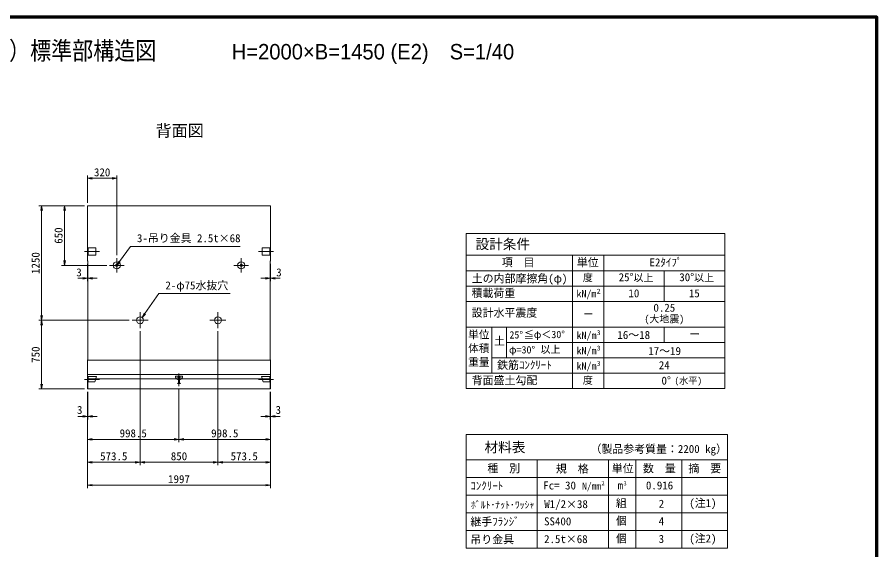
# Model space of a CAD drawing. Units: millimetres at full size, sheet at 1:40. Extents: x 124888 to 140688, y 10657 to 21690.
# Drawn here: x 131310 to 140688, y 15874 to 21690 of the extents above; entities that cross this region are included whole.
import ezdxf
from ezdxf.enums import TextEntityAlignment as Align

# ---------------------------------------------------------------- set-up
doc = ezdxf.new("R2010")
doc.units = ezdxf.units.MM
doc.header["$LTSCALE"] = 40
doc.linetypes.add('CHAIN', pattern=[18.5, 12, -1.5, 3.5, -1.5])
doc.linetypes.add('DASHED', pattern=[7.5, 6, -1.5])
for name, color, linetype, lineweight in [('01図枠', 1, 'Continuous', 70), ('中心', 6, 'CHAIN', 9), ('外形線', 7, 'Continuous', 13), ('寸法', 2, 'Continuous', 9), ('細線', 4, 'Continuous', 9)]:
    doc.layers.add(name, color=color, linetype=linetype, lineweight=lineweight)
doc.layers.add('文字', color=7, linetype='Continuous')
doc.styles.add('ＭＳ ゴシック', font='')
doc.styles.add('ＭＳ Ｐゴシック', font='')
doc.styles.get('ＭＳ ゴシック').set_extended_font_data('MS Gothic')
doc.styles.get('ＭＳ Ｐゴシック').set_extended_font_data('MS PGothic')

# ---------------------------------------------------------------- blocks, each defined once
blk = doc.blocks.new('open_arrow')
at = {"color": 0, "linetype": 'Continuous', "lineweight": -2}
blk.add_lwpolyline([(7.5, 1.25), (0, 0), (7.5, -1.25)], dxfattribs=at)

msp = doc.modelspace()

# ---------------------------------------------------------------- linework, layer by layer
at = {"layer": '01図枠'}
msp.add_lwpolyline([(124887.54, 10809.99), (140687.54, 10809.99), (140687.54, 21689.99), (124887.54, 21689.99)], close=True, dxfattribs=at)
at = {"layer": '中心'}
for p, q in [((132207.33, 19130.48), (132042.33, 19130.48)), ((132396.33, 19058.98), (132396.33, 18901.98)), ((133753.33, 19058.98), (133753.33, 18901.98)), ((133942.33, 19130.48), (134107.33, 19130.48)), ((132474.83, 18980.48), (132317.83, 18980.48)), ((133831.83, 18980.48), (133674.83, 18980.48)), ((132649.83, 18292.98), (132649.83, 18467.98)), ((133499.83, 18292.98), (133499.83, 18467.98)), ((132562.33, 18380.48), (132737.33, 18380.48)), ((133412.33, 18380.48), (133587.33, 18380.48)), ((132207.33, 17733.27), (132042.33, 17733.27)), ((133074.83, 17800.44), (133074.83, 17661.44)), ((133942.33, 17733.27), (134107.33, 17733.27))]:
    msp.add_line(p, q, dxfattribs=at)
at = {"layer": '外形線'}
for p, q in [((132076.33, 19630.48), (134073.33, 19630.48)), ((132076.33, 19030.48), (132076.33, 19630.48)), ((134073.33, 19030.48), (134073.33, 19630.48)), ((132076.33, 19030.48), (132079.33, 19027.48)), ((132079.33, 17948.48), (132079.33, 19027.48)), ((134073.33, 19030.48), (134070.33, 19027.48)), ((134070.33, 17948.48), (134070.33, 19027.48)), ((132076.33, 17945.48), (132079.33, 17948.48)), ((132076.33, 17630.48), (132076.33, 17945.48)), ((134073.33, 17945.48), (134070.33, 17948.48)), ((134073.33, 17630.48), (134073.33, 17945.48)), ((134073.33, 17740.48), (132076.33, 17740.48)), ((132076.33, 17630.48), (134073.33, 17630.48))]:
    msp.add_line(p, q, dxfattribs=at)
for centre in [(132649.83, 18380.48), (133499.83, 18380.48)]:
    msp.add_circle(centre, 37.5, dxfattribs=at)
at = {"layer": '寸法'}
for p, q in [((132076.33, 19662.48), (132076.33, 19962.48)), ((132396.33, 19930.48), (132076.33, 19930.48)), ((132396.33, 19090.98), (132396.33, 19962.48)), ((132044.33, 19630.48), (131544.33, 19630.48)), ((131576.33, 18380.48), (131576.33, 19630.48)), ((132044.33, 19630.48), (131794.33, 19630.48)), ((131826.33, 19630.48), (131826.33, 18980.48)), ((132285.83, 18980.48), (131794.33, 18980.48)), ((132076.33, 18998.48), (132076.33, 18807.62)), ((132079.33, 18995.48), (132079.33, 18807.62)), ((134070.33, 18995.48), (134070.33, 18807.62)), ((134073.33, 18998.48), (134073.33, 18807.62)), ((131972.33, 18839.62), (132183.33, 18839.62)), ((134177.33, 18839.62), (133966.33, 18839.62)), ((132530.33, 18380.48), (131544.33, 18380.48)), ((132530.33, 18380.48), (131544.33, 18380.48)), ((131576.33, 17630.48), (131576.33, 18380.48)), ((132649.83, 18260.98), (132649.83, 16798.48)), ((132649.83, 18260.98), (132649.83, 16798.48)), ((133499.83, 18260.98), (133499.83, 16798.48)), ((133499.83, 18260.98), (133499.83, 16798.48)), ((132044.33, 17630.48), (131544.33, 17630.48)), ((132076.33, 17598.48), (132076.33, 16548.48)), ((132076.33, 17598.48), (132076.33, 16798.48)), ((132076.33, 17598.48), (132076.33, 17298.48)), ((132076.33, 17598.48), (132076.33, 17048.48)), ((132079.33, 17598.48), (132079.33, 17298.48)), ((133074.83, 17629.44), (133074.83, 17048.48)), ((133074.83, 17629.44), (133074.83, 17048.48)), ((134070.33, 17598.48), (134070.33, 17298.48)), ((134073.33, 17598.48), (134073.33, 16548.48)), ((134073.33, 17598.48), (134073.33, 16798.48)), ((134073.33, 17598.48), (134073.33, 17298.48)), ((134073.33, 17598.48), (134073.33, 17048.48)), ((131972.33, 17330.48), (132183.33, 17330.48)), ((134177.33, 17330.48), (133966.33, 17330.48)), ((132076.33, 17080.48), (133074.83, 17080.48)), ((133074.83, 17080.48), (134073.33, 17080.48)), ((132076.33, 16830.48), (132649.83, 16830.48)), ((132649.83, 16830.48), (133499.83, 16830.48)), ((133499.83, 16830.48), (134073.33, 16830.48)), ((132076.33, 16580.48), (134073.33, 16580.48))]:
    msp.add_line(p, q, dxfattribs=at)
at = {"layer": '寸法', "color": 3}
for p, q in [((136208.66, 17802.01), (136208.66, 19329.39)), ((136208.66, 19329.39), (139028.66, 19329.39)), ((139028.66, 17634.01), (139028.66, 19329.39)), ((136208.66, 17634.01), (136208.66, 19090.01)), ((136208.66, 19090.01), (139028.66, 19090.01)), ((137368.66, 17634.01), (137368.66, 19090.01)), ((137708.66, 17634.01), (137708.66, 19090.01)), ((136208.66, 18922.01), (139028.66, 18922.01)), ((138368.66, 18586.01), (138368.66, 18922.01)), ((136208.66, 18754.01), (139028.66, 18754.01)), ((136208.66, 18586.01), (139028.66, 18586.01)), ((136208.66, 18306.01), (139028.66, 18306.01)), ((136488.66, 17802.01), (136488.66, 18306.01)), ((136648.66, 17970.01), (136648.66, 18306.01)), ((138368.66, 18138.01), (138368.66, 18306.01)), ((136648.66, 18138.01), (139028.66, 18138.01)), ((136488.66, 17970.01), (139028.66, 17970.01)), ((136208.66, 17802.01), (139028.66, 17802.01)), ((136208.66, 17634.01), (139028.66, 17634.01)), ((136208.66, 15891.75), (136208.66, 17134.01)), ((136208.66, 17134.01), (139058.66, 17134.01)), ((139058.66, 15891.75), (139058.66, 17134.01)), ((136208.66, 16858.63), (139058.66, 16858.63)), ((136983.66, 15891.75), (136983.66, 16858.63)), ((137758.66, 15891.75), (137758.66, 16858.63)), ((138058.66, 15891.75), (138058.66, 16858.63)), ((138058.66, 16085.13), (138058.66, 16858.63)), ((138558.66, 15891.75), (138558.66, 16858.63)), ((136208.66, 16665.26), (139058.66, 16665.26)), ((136208.66, 16471.88), (139058.66, 16471.88)), ((136208.66, 16278.51), (139058.66, 16278.51)), ((136208.66, 16085.13), (139058.66, 16085.13)), ((136208.66, 15891.75), (139058.66, 15891.75))]:
    msp.add_line(p, q, dxfattribs=at)
at = {"layer": '寸法', "color": 3, "linetype": 'DASHED'}
for p, q in [((133036.33, 17770.44), (133113.33, 17770.44)), ((133062.33, 17759.44), (133087.33, 17759.44)), ((133062.33, 17751.1), (133062.33, 17759.44)), ((133087.33, 17751.1), (133062.33, 17751.1)), ((133067.83, 17751.1), (133067.83, 17699.1)), ((133081.83, 17751.1), (133081.83, 17699.1)), ((133087.33, 17759.44), (133087.33, 17751.1)), ((133057.33, 17691.44), (133067.83, 17699.1)), ((133092.33, 17691.44), (133057.33, 17691.44)), ((133067.83, 17699.1), (133081.83, 17699.1)), ((133081.83, 17699.1), (133092.33, 17691.44))]:
    msp.add_line(p, q, dxfattribs=at)
at = {"layer": '寸法'}
for points in [[(132396.33, 18980.48), (132426.6, 19022.75), (132544.11, 19186.82), (133740.66, 19186.82)], [(132671.4, 18411.15), (132701.31, 18453.68), (132854.61, 18671.65), (133632.26, 18671.65)]]:
    msp.add_lwpolyline(points, dxfattribs=at)
at = {"layer": '寸法', "color": 3}
for centre, radius in [((132396.33, 18980.48), 38.5), ((132396.33, 18980.48), 12.5), ((133753.33, 18980.48), 38.5), ((133753.33, 18980.48), 12.5)]:
    msp.add_circle(centre, radius, dxfattribs=at)
at = {"layer": '寸法', "color": 3, "linetype": 'DASHED'}
msp.add_arc((133074.83, 17770.44), 38.5, 180, 0, dxfattribs=at)
at = {"layer": '細線'}
for p, q in [((132082.33, 19090.48), (132082.33, 19170.48)), ((132167.33, 19170.48), (132082.33, 19170.48)), ((132167.33, 19090.48), (132167.33, 19170.48)), ((133982.33, 19090.48), (133982.33, 19170.48)), ((133982.33, 19170.48), (134067.33, 19170.48)), ((134067.33, 19090.48), (134067.33, 19170.48)), ((132167.33, 19090.48), (132082.33, 19090.48)), ((133982.33, 19090.48), (134067.33, 19090.48)), ((134073.33, 17945.48), (132076.33, 17945.48)), ((134073.33, 17789.06), (132076.33, 17789.06)), ((132079.33, 17630.48), (132079.33, 17740.48)), ((134070.33, 17630.48), (134070.33, 17740.48))]:
    msp.add_line(p, q, dxfattribs=at)
at = {"layer": '細線', "linetype": 'DASHED'}
for p, q in [((132082.33, 17708.27), (132082.33, 17768.27)), ((132082.33, 17768.27), (132173.33, 17768.27)), ((132158.33, 17708.27), (132173.33, 17768.27)), ((133991.33, 17708.27), (133976.33, 17768.27)), ((134067.33, 17768.27), (133976.33, 17768.27)), ((134067.33, 17708.27), (134067.33, 17768.27)), ((132082.33, 17708.27), (132158.33, 17708.27)), ((134067.33, 17708.27), (133991.33, 17708.27))]:
    msp.add_line(p, q, dxfattribs=at)

# ---------------------------------------------------------------- block references
at = {"layer": '寸法', "xscale": 6.93, "yscale": 6.93}
for p in [(132076.33, 19930.48), (132079.33, 18839.62), (134073.33, 18839.62), (132079.33, 17330.48), (134073.33, 17330.48), (132076.33, 17080.48), (133074.83, 17080.48), (132076.33, 16830.48), (132649.83, 16830.48), (133499.83, 16830.48), (132076.33, 16580.48)]:
    msp.add_blockref('open_arrow', p, dxfattribs=at)
for p, rotation in [((132396.33, 19930.48), 180), ((131576.33, 19630.48), 270), ((131826.33, 19630.48), 270), ((131826.33, 18980.48), 90), ((132396.33, 18980.48), 54.4), ((132076.33, 18839.62), 180), ((134070.33, 18839.62), 180), ((131576.33, 18380.48), 90), ((132671.4, 18411.15), 54.9), ((131576.33, 18380.48), 270), ((131576.33, 17630.48), 90), ((132076.33, 17330.48), 180), ((134070.33, 17330.48), 180), ((133074.83, 17080.48), 180), ((134073.33, 17080.48), 180), ((132649.83, 16830.48), 180), ((133499.83, 16830.48), 180), ((134073.33, 16830.48), 180), ((134073.33, 16580.48), 180)]:
    msp.add_blockref('open_arrow', p, dxfattribs=dict(at, rotation=rotation))

# ---------------------------------------------------------------- texts
at = {"layer": '寸法', "style": 'ＭＳ ゴシック'}
for s, p in [('320', (132236.33, 19996.48)), ('3', (131984.43, 18903.77)), ('3', (134165.22, 18903.77)), ('3', (131991.47, 17402.02)), ('3', (134158.18, 17402.02)), ('998.5', (132575.58, 17146.48)), ('998.5', (133574.08, 17146.48)), ('573.5', (132363.08, 16896.48)), ('850', (133074.83, 16896.48)), ('573.5', (133786.58, 16896.48)), ('1997', (133074.83, 16646.48))]:
    msp.add_text(s, height=87.35, dxfattribs=at).set_placement(p, align=Align.MIDDLE_CENTER)
for s, p in [('650', (131760.33, 19305.48)), ('1250', (131510.33, 19005.48)), ('750', (131510.33, 18005.48))]:
    msp.add_text(s, height=87.35, rotation=90, dxfattribs=at).set_placement(p, align=Align.MIDDLE_CENTER)
for s, p in [('3-吊り金具 2.5t×68', (132616.11, 19206.82)), ('2-φ75水抜穴', (132926.61, 18691.65))]:
    msp.add_text(s, height=87.35, dxfattribs=at).set_placement(p, align=Align.BOTTOM_LEFT)
at = {"layer": '寸法', "color": 3, "style": 'ＭＳ ゴシック'}
for s, height, p in [('設計条件', 109.2, (136309.63, 19125.26)), ('項\u3000目', 87.35, (136596.05, 18943.25)), ('単位', 87.35, (137415.25, 18943.25)), ('E2ﾀｲﾌﾟ', 87.35, (138208.27, 18943.25)), ('土の内部摩擦角(φ)', 87.35, (136268.98, 18767.38)), ('度', 79.75, (137480.45, 18782.32)), ('25°', 87.35, (137871.31, 18780.87)), ('以上', 79.75, (138032.3, 18782.32)), ('30°', 87.35, (138532.87, 18780.87)), ('以上', 79.75, (138693.85, 18782.32)), ('積載荷重', 87.35, (136267.08, 18607.38)), ('kN/m', 79.75, (137411.51, 18606.57)), ('2', 52.22, (137632.66, 18657.04)), ('10', 87.35, (137977.96, 18605.41)), ('15', 87.35, (138637.5, 18605.41)), ('設計水平震度', 87.35, (136267.94, 18393.07)), ('0.25', 87.35, (138250.66, 18448.02)), ('ー', 79.75, (137484.97, 18383.04)), ('(大地震)', 79.75, (138151.88, 18331.99)), ('土', 87.35, (136510.97, 18083.43)), ('25°', 79.75, (136679.42, 18157.73)), ('≦φ＜30°', 79.75, (136837.12, 18161.75)), ('kN/m', 79.75, (137411.94, 18153)), ('3', 52.22, (137633.08, 18203.47)), ('16～18', 87.35, (137857.36, 18150.62)), ('ー', 87.35, (138639.43, 18158.04)), ('φ=30°', 79.75, (136674.93, 17994.63)), ('以上', 79.75, (137018.56, 17998.32)), ('3', 52.22, (137633.08, 18035.47)), ('kN/m', 79.75, (137411.94, 17985)), ('17～19', 87.35, (138194.24, 17975.31)), ('鉄筋ｺﾝｸﾘｰﾄ', 87.35, (136545.68, 17821.93)), ('kN/m', 79.75, (137411.94, 17817)), ('3', 52.22, (137633.08, 17867.47)), ('24', 87.35, (138309.14, 17820.46)), ('背面盛土勾配', 87.35, (136268.66, 17655.25)), ('度', 79.75, (137480.45, 17662.32)), ('0°', 87.35, (138338.56, 17652.27)), ('(水平)', 72.16, (138480.89, 17663.78)), ('材料表', 109.2, (136407.53, 16906.76)), ('種\u3000別', 87.35, (136438.94, 16693.92)), ('規\u3000格', 87.35, (137187.09, 16689.78)), ('単位', 87.35, (137796.29, 16692.98)), ('数\u3000量', 87.35, (138136.69, 16693.72)), ('摘\u3000要', 87.35, (138631.68, 16693.33)), ('ｺﾝｸﾘｰﾄ', 87.35, (136254.31, 16503.36)), ('Fc= 30', 87.35, (137049.08, 16507.19)), ('N/mm', 75.95, (137472.83, 16509.37)), ('2', 43.67, (137684.39, 16566.61)), ('m', 87.35, (137859.24, 16508.35)), ('3', 43.67, (137924.63, 16565.06)), ('ﾎﾞﾙﾄ･ﾅｯﾄ･ﾜｯｼｬ', 75.95, (136260.14, 16304.64)), ('W1/2×38', 87.35, (137059.85, 16303.28)), ('組', 87.35, (137841.34, 16314.97)), ('(注1)', 87.35, (138641.34, 16314.97)), ('継手ﾌﾗﾝｼﾞ', 87.35, (136254.09, 16111.38)), ('SS400', 87.35, (137057.64, 16115.17)), ('個 ', 87.35, (137842.67, 16121.6)), ('吊り金具', 87.35, (136254.09, 15918.01)), ('個 ', 87.35, (137842.67, 15928.22)), ('(注2)', 87.35, (138641.34, 15928.22)), ('2.5t×68', 87.35, (137057.64, 15921.79))]:
    msp.add_text(s, height=height, dxfattribs=at).set_placement(p, align=Align.BOTTOM_LEFT)
for s, p in [('単位', (136229.8, 18266.42)), ('体積', (136229.8, 18116.78)), ('重量', (136229.8, 17967.14))]:
    msp.add_text(s, height=85.24, dxfattribs=at).set_placement(p, align=Align.TOP_LEFT)
for s, p in [('（製品参考質量：2200 kg）', (139052.61, 16905.65)), ('0.916', (138465.9, 16507.67)), ('2', (138367.37, 16307.95)), ('4', (138367.11, 16116.95)), ('3', (138367.11, 15923.57))]:
    msp.add_text(s, height=87.35, dxfattribs=at).set_placement(p, align=Align.BOTTOM_RIGHT)
at = {"layer": '文字', "style": 'ＭＳ Ｐゴシック', "width": 0.85}
msp.add_text(' KLウォール3型（Eタイプ）標準部構造図\u3000\u3000\u3000\u3000\u3000\u3000\u3000\u3000\u3000\u3000\u3000\u3000\u3000\u3000 \u3000\u3000\u3000\u3000', height=197.9, dxfattribs=at).set_placement((132787.54, 21165.77), align=Align.BOTTOM_CENTER)
at = {"layer": '文字', "style": 'ＭＳ Ｐゴシック'}
msp.add_text('H=2000×B=1450 (E2)\u3000S=1/40', height=168.3, dxfattribs=at).set_placement((133649.81, 21178.44), align=Align.BOTTOM_LEFT)
msp.add_text(' 背面図 ', height=128.7, dxfattribs=at).set_placement((133082.47, 20347.73), align=Align.BOTTOM_CENTER)

doc.saveas('drawing.dxf')
